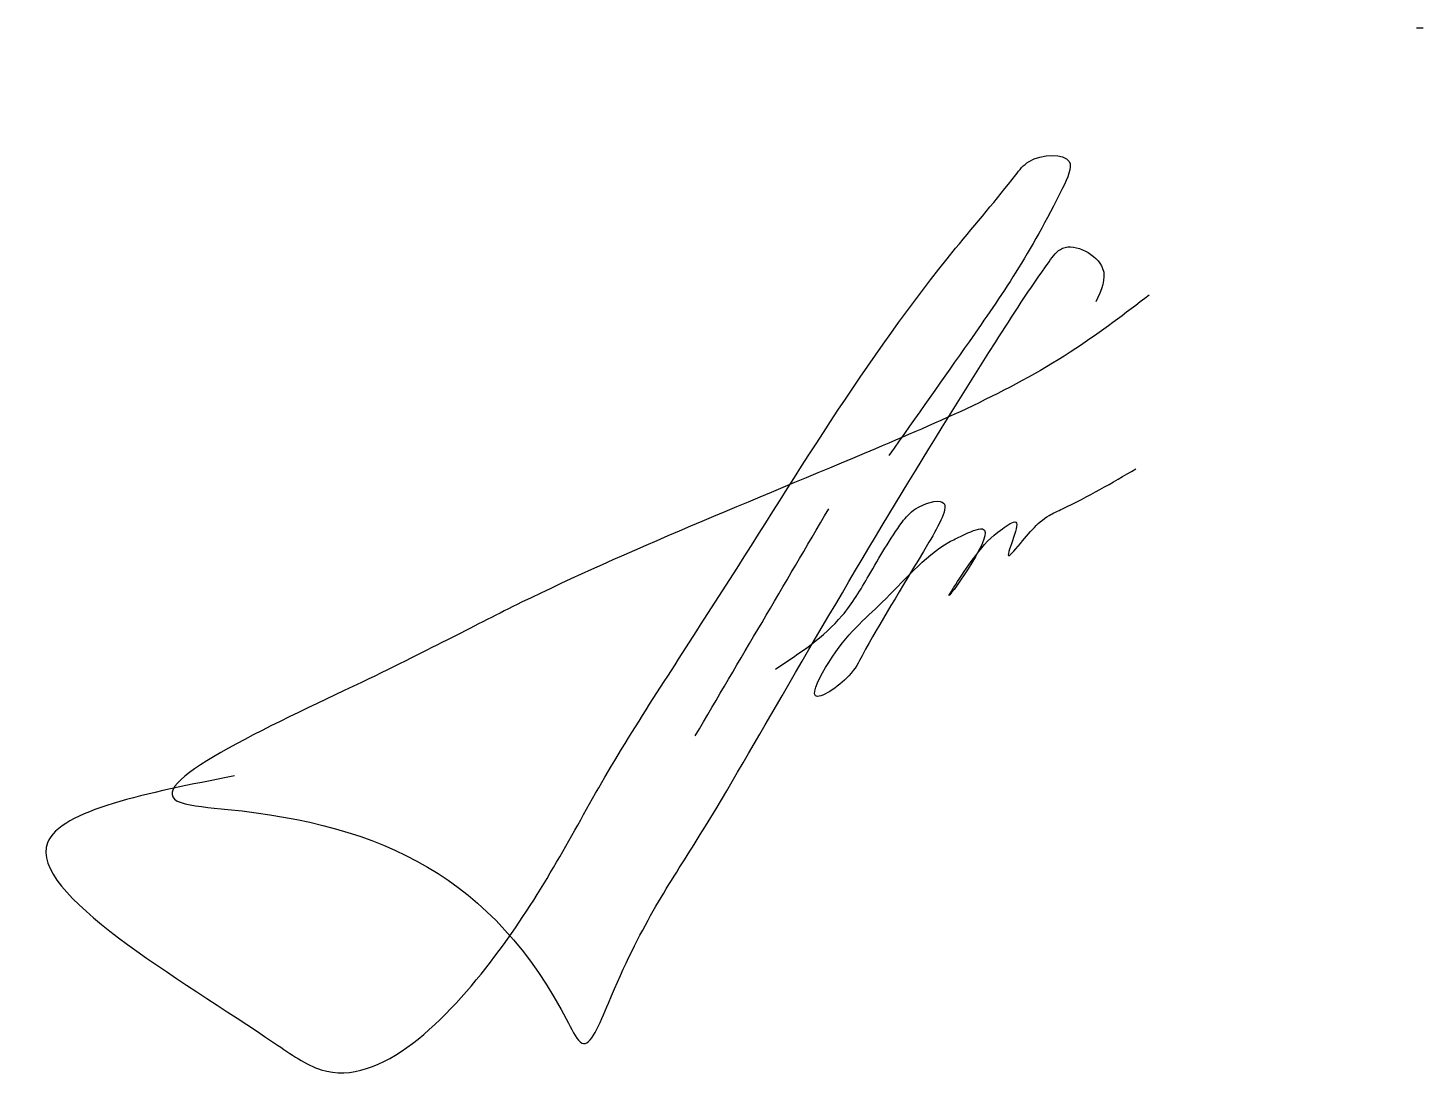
# Model space of a CAD drawing. Header units: millimetres. Extents: x 301 to 510, y 103 to 262.
import ezdxf

# ---------------------------------------------------------------- set-up
doc = ezdxf.new("R2010")
doc.units = ezdxf.units.MM
doc.layers.add('Sign', color=5, linetype='Continuous')

msp = doc.modelspace()

# ---------------------------------------------------------------- linework, layer by layer
at = {"layer": 'Sign'}
for points in [[(509, 262), (510, 262)], [(332, 150), (304, 140), (338, 110), (345, 106), (371, 123), (387, 149), (404, 176), (440, 229), (449, 240), (451, 242), (457, 242), (456, 238), (442, 215), (430, 198)], [(469, 222), (458, 214), (428, 199), (375, 176), (351, 164), (324, 146), (331, 145), (382, 113), (384, 110), (388, 116), (401, 140), (414, 162), (446, 215), (454, 227), (456, 229), (462, 226), (461, 221)], [(413, 166), (423, 174), (427, 180), (432, 188), (434, 190), (438, 191), (436, 185), (426, 168), (424, 165), (419, 162), (421, 167), (429, 176), (439, 185), (441, 186), (444, 187), (439, 177), (443, 183), (447, 187), (449, 188), (448, 183), (449, 184), (454, 189), (456, 190), (467, 196)], [(401, 156), (421, 190)]]:
    msp.add_spline(points, degree=3, dxfattribs=at)

doc.saveas('drawing.dxf')
